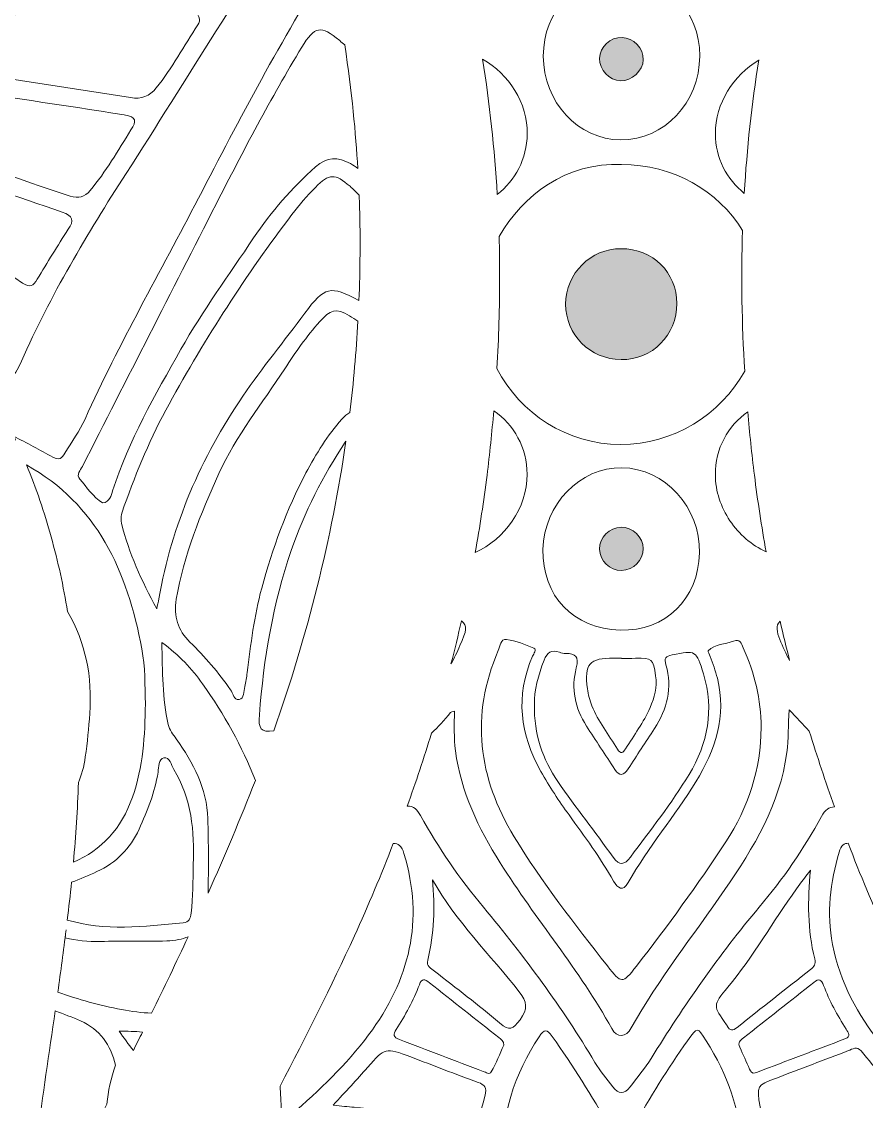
# Model space of a CAD drawing. Extents: x 86 to 1914, y -1775 to -226.
# Drawn here: x 807.1 to 1079.1, y -1256.6 to -909 of the extents above; entities that cross this region are included whole.
import ezdxf

# ---------------------------------------------------------------- set-up
doc = ezdxf.new("R2010")
doc.units = 0
doc.header["$MEASUREMENT"] = 0
doc.layers.add('Layer 1', color=7, linetype='Continuous')

# ---------------------------------------------------------------- blocks, each defined once
blk = doc.blocks.new('block 3')
at = {"layer": 'Layer 1', "lineweight": 0}
for points, knots in [([(1909.17, -702.32), (1893.53, -708.4), (1878.2, -715.47), (1862.07, -720.2), (1823.68, -731.4), (1784.54, -739.2), (1744.98, -744.84), (1694.01, -752.11), (1642.77, -754.79), (1591.31, -753.43), (1567.38, -752.78), (1543.5, -751.06), (1519.7, -748.57), (1518.95, -748.5), (1518.23, -748.27), (1516.47, -747.89), (1521.31, -745.56), (1525.28, -743.84), (1529.07, -741.79), (1559.4, -725.46), (1587.96, -706.29), (1616.7, -687.4), (1637.98, -673.37), (1658.69, -658.5), (1678.04, -641.89), (1702.57, -620.8), (1726.08, -598.68), (1745.34, -572.43), (1771.85, -536.26), (1794.13, -497.98), (1805.01, -453.96), (1810.58, -431.4), (1812.48, -408.61), (1807.15, -385.71), (1799.99, -355.07), (1781.2, -333.42), (1754.39, -318.07), (1735.77, -307.39), (1715.33, -301.57), (1694.83, -296.02), (1639.25, -281.02), (1582.52, -273.01), (1525.26, -268.1), (1466.95, -263.11), (1408.48, -261.26), (1350.06, -258.65), (1310.62, -256.91), (1271.23, -254.46), (1231.92, -250.93), (1187.04, -246.9), (1142.64, -240.01), (1098.76, -229.77), (1097.38, -229.46), (1095.97, -229.28), (1094.55, -229.02), (1078.62, -226.14), (1069.68, -233.52), (1069.82, -249.66), (1069.91, -262.09), (1074.97, -273.1), (1080.67, -283.74), (1093.27, -307.24), (1112.11, -324.9), (1133.84, -339.73), (1161.19, -358.37), (1191.36, -371.14), (1222.31, -382.25), (1258.9, -395.4), (1296.14, -406.22), (1334.58, -412.44), (1357.87, -416.21), (1381.45, -418.28), (1404.53, -423.39), (1415.7, -425.87), (1426.68, -428.9), (1436.75, -434.56), (1456.38, -445.58), (1461.8, -464.49), (1451.07, -484.35), (1446.41, -492.94), (1439.97, -500.12), (1433.06, -506.94), (1394.64, -544.94), (1348.21, -569.06), (1297.15, -585.1), (1255.81, -598.08), (1213.48, -605.3), (1170.25, -608.18), (1144.02, -609.94), (1117.76, -611.25), (1091.51, -612.79), (1070.66, -614), (1049.77, -614.35), (1028.92, -615.67), (1019.27, -616.27), (1009.63, -616.49), (1000, -616.47), (990.37, -616.49), (980.73, -616.27), (971.08, -615.67), (950.23, -614.35), (929.34, -614), (908.49, -612.79), (882.24, -611.25), (855.98, -609.94), (829.75, -608.18), (786.52, -605.3), (744.19, -598.08), (702.85, -585.1), (651.79, -569.06), (605.36, -544.94), (566.94, -506.94), (560.03, -500.12), (553.59, -492.94), (548.93, -484.35), (538.2, -464.49), (543.62, -445.58), (563.25, -434.56), (573.32, -428.9), (584.3, -425.87), (595.47, -423.39), (618.55, -418.28), (642.13, -416.21), (665.42, -412.44), (703.86, -406.22), (741.1, -395.4), (777.69, -382.25), (808.64, -371.14), (838.81, -358.37), (866.15, -339.73), (887.89, -324.9), (906.73, -307.24), (919.33, -283.74), (925.03, -273.1), (930.09, -262.09), (930.18, -249.66), (930.32, -233.52), (921.38, -226.14), (905.45, -229.02), (904.03, -229.28), (902.62, -229.46), (901.24, -229.77), (857.36, -240.01), (812.96, -246.9), (768.08, -250.93), (728.77, -254.46), (689.38, -256.91), (649.94, -258.65), (591.52, -261.26), (533.05, -263.11), (474.74, -268.1), (417.48, -273.01), (360.75, -281.02), (305.17, -296.02), (284.67, -301.57), (264.23, -307.39), (245.61, -318.07), (218.8, -333.42), (200.01, -355.07), (192.85, -385.71), (187.52, -408.61), (189.42, -431.4), (194.99, -453.96), (205.87, -497.98), (228.15, -536.26), (254.66, -572.43), (273.92, -598.68), (297.43, -620.8), (321.96, -641.89), (341.31, -658.5), (362.02, -673.37), (383.3, -687.4), (412.04, -706.29), (440.6, -725.46), (470.93, -741.79), (474.72, -743.84), (478.69, -745.56), (483.53, -747.89), (481.77, -748.27), (481.05, -748.5), (480.3, -748.57), (456.5, -751.06), (432.62, -752.78), (408.69, -753.43), (357.23, -754.79), (305.99, -752.11), (255.02, -744.84), (215.46, -739.2), (176.32, -731.4), (137.93, -720.2), (121.79, -715.47), (106.47, -708.4), (90.83, -702.32), (87.69, -701.09), (86.4, -701.07), (86.48, -705.08), (86.69, -719.22), (87.8, -733.29), (91.12, -747.05), (99.71, -782.62), (115.58, -814.95), (136.23, -844.92), (168.79, -892.16), (210.55, -928.09), (264.67, -948.87), (273.9, -952.41), (282.4, -953.96), (291.34, -948.92), (292.97, -948.02), (294.91, -947.66), (296.69, -947), (374.62, -918.81), (451.55, -888.04), (528.24, -856.69), (532.23, -855.06), (533.25, -856.2), (534.44, -859.68), (539.3, -873.81), (542.84, -888.26), (545.3, -902.96), (551.58, -940.29), (550.69, -978.12), (552.97, -1015.72), (553.99, -1032.31), (554.86, -1048.99), (554.24, -1065.56), (553.75, -1078.11), (558.83, -1087.41), (565.88, -1096.91), (582.42, -1119.16), (599.1, -1141.37), (614.38, -1164.49), (643.83, -1209.07), (661.58, -1258.64), (673.71, -1310.35), (687.05, -1367.25), (691.77, -1425.16), (693.42, -1483.42), (694.18, -1510.5), (693.29, -1537.61), (694.51, -1564.72), (696.46, -1608.03), (712.64, -1644.19), (746.14, -1672.33), (776.75, -1698), (809.08, -1721.5), (840.23, -1746.5), (867.46, -1768.37), (898.86, -1775.17), (933.26, -1769.89), (950.95, -1767.19), (968.61, -1764.18), (986.51, -1762.87), (991.03, -1762.55), (995.52, -1762.4), (1000, -1762.4), (1004.48, -1762.4), (1008.97, -1762.55), (1013.49, -1762.87), (1031.39, -1764.18), (1049.05, -1767.19), (1066.74, -1769.89), (1101.14, -1775.17), (1132.54, -1768.37), (1159.77, -1746.5), (1190.92, -1721.5), (1223.25, -1698), (1253.86, -1672.33), (1287.36, -1644.19), (1303.53, -1608.03), (1305.49, -1564.72), (1306.71, -1537.61), (1305.82, -1510.5), (1306.58, -1483.42), (1308.23, -1425.16), (1312.95, -1367.25), (1326.29, -1310.35), (1338.42, -1258.64), (1356.17, -1209.07), (1385.62, -1164.49), (1400.9, -1141.37), (1417.58, -1119.16), (1434.12, -1096.91), (1441.17, -1087.41), (1446.25, -1078.11), (1445.76, -1065.56), (1445.14, -1048.99), (1446.01, -1032.31), (1447.03, -1015.72), (1449.31, -978.12), (1448.42, -940.29), (1454.7, -902.96), (1457.16, -888.26), (1460.7, -873.81), (1465.56, -859.68), (1466.75, -856.2), (1467.77, -855.06), (1471.76, -856.69), (1548.45, -888.04), (1625.38, -918.81), (1703.31, -947), (1705.09, -947.66), (1707.03, -948.02), (1708.66, -948.92), (1717.6, -953.96), (1726.1, -952.41), (1735.33, -948.87), (1789.45, -928.09), (1831.21, -892.16), (1863.77, -844.92), (1884.42, -814.95), (1900.29, -782.62), (1908.88, -747.05), (1912.2, -733.29), (1913.31, -719.22), (1913.52, -705.08), (1913.6, -701.07), (1912.31, -701.09), (1909.17, -702.32)], [0, 0, 0, 0, 1, 1, 1, 2, 2, 2, 3, 3, 3, 4, 4, 4, 5, 5, 5, 6, 6, 6, 7, 7, 7, 8, 8, 8, 9, 9, 9, 10, 10, 10, 11, 11, 11, 12, 12, 12, 13, 13, 13, 14, 14, 14, 15, 15, 15, 16, 16, 16, 17, 17, 17, 18, 18, 18, 19, 19, 19, 20, 20, 20, 21, 21, 21, 22, 22, 22, 23, 23, 23, 24, 24, 24, 25, 25, 25, 26, 26, 26, 27, 27, 27, 28, 28, 28, 29, 29, 29, 30, 30, 30, 31, 31, 31, 32, 32, 32, 33, 33, 33, 34, 34, 34, 35, 35, 35, 36, 36, 36, 37, 37, 37, 38, 38, 38, 39, 39, 39, 40, 40, 40, 41, 41, 41, 42, 42, 42, 43, 43, 43, 44, 44, 44, 45, 45, 45, 46, 46, 46, 47, 47, 47, 48, 48, 48, 49, 49, 49, 50, 50, 50, 51, 51, 51, 52, 52, 52, 53, 53, 53, 54, 54, 54, 55, 55, 55, 56, 56, 56, 57, 57, 57, 58, 58, 58, 59, 59, 59, 60, 60, 60, 61, 61, 61, 62, 62, 62, 63, 63, 63, 64, 64, 64, 65, 65, 65, 66, 66, 66, 67, 67, 67, 68, 68, 68, 69, 69, 69, 70, 70, 70, 71, 71, 71, 72, 72, 72, 73, 73, 73, 74, 74, 74, 75, 75, 75, 76, 76, 76, 77, 77, 77, 78, 78, 78, 79, 79, 79, 80, 80, 80, 81, 81, 81, 82, 82, 82, 83, 83, 83, 84, 84, 84, 85, 85, 85, 86, 86, 86, 87, 87, 87, 88, 88, 88, 89, 89, 89, 90, 90, 90, 91, 91, 91, 92, 92, 92, 93, 93, 93, 94, 94, 94, 95, 95, 95, 96, 96, 96, 97, 97, 97, 98, 98, 98, 99, 99, 99, 100, 100, 100, 101, 101, 101, 102, 102, 102, 103, 103, 103, 104, 104, 104, 105, 105, 105, 106, 106, 106, 106]), ([(805.16, -1043.75), (801.34, -1035.59), (796.93, -1027.72), (791.85, -1020.25), (791.02, -1019.02), (790.13, -1017.81), (789.26, -1016.59), (792.09, -1018.15), (794.9, -1019.75), (797.73, -1021.27), (803.66, -1024.44), (804.31, -1024.55), (807.03, -1018.39), (816.37, -997.17), (828.22, -977.39), (840.72, -957.95), (860.3, -927.51), (878.97, -896.49), (899.23, -866.45), (902.65, -876.89), (904.87, -885.07), (906.17, -890.29), (890.83, -914.71), (877.36, -940.22), (864.05, -965.86), (851.78, -989.5), (838.54, -1012.66), (827.54, -1036.97), (825.79, -1040.81), (823.18, -1044.28), (821.04, -1047.96), (820.08, -1049.64), (819.18, -1050.31), (817.15, -1049.21), (812.98, -1046.92), (808.75, -1044.71), (804.56, -1042.46), (804.76, -1042.9), (804.96, -1043.32), (805.16, -1043.75)], [0, 0, 0, 0, 1, 1, 1, 2, 2, 2, 3, 3, 3, 4, 4, 4, 5, 5, 5, 6, 6, 6, 7, 7, 7, 8, 8, 8, 9, 9, 9, 10, 10, 10, 11, 11, 11, 12, 12, 12, 13, 13, 13, 13]), ([(1000.13, -894.93), (1000.13, -894.93), (1000.2, -894.93), (1000.2, -894.93), (1014.96, -894.97), (1025.47, -905.46), (1025.44, -920.11), (1025.38, -935.09), (1013.98, -947.22), (1000.04, -947.11), (986.26, -947), (975.07, -934.93), (975.07, -920.15), (975.07, -905.39), (985.44, -894.95), (1000.13, -894.93)], [0, 0, 0, 0, 1, 1, 1, 2, 2, 2, 3, 3, 3, 4, 4, 4, 5, 5, 5, 5]), ([(842.19, -933.51), (819.96, -930), (797.71, -926.53), (775.44, -923.29), (771.38, -922.71), (769.24, -921.44), (770.31, -917.32), (769.35, -913.42), (771.17, -912.46), (774.54, -911.92), (799.6, -907.88), (824.62, -903.6), (849.66, -899.39), (856.8, -898.18), (861.26, -900.7), (864.12, -907.44), (864.58, -908.51), (864.38, -909.29), (863.85, -910.11), (859.43, -916.89), (855.51, -923.99), (850.47, -930.36), (848.28, -933.11), (845.72, -934.08), (842.19, -933.51)], [0, 0, 0, 0, 1, 1, 1, 2, 2, 2, 3, 3, 3, 4, 4, 4, 5, 5, 5, 6, 6, 6, 7, 7, 7, 8, 8, 8, 8]), ([(909.51, -915.15), (910.05, -915.6), (910.59, -916.09), (911.14, -916.56), (913.46, -931.75), (914.69, -945.17), (915.35, -956.3), (914.6, -955.76), (913.86, -955.23), (913.04, -954.76), (909, -952.5), (905.37, -952.59), (901.75, -955.81), (894.11, -962.6), (887.48, -970.14), (881.8, -978.68), (873.9, -990.55), (865.45, -1002.07), (858.39, -1014.52), (850.07, -1029.23), (841.66, -1043.88), (836.4, -1060.07), (835.89, -1061.61), (835.6, -1063.68), (833.17, -1063.97), (830.09, -1062.06), (828.15, -1059), (825.87, -1056.32), (824.58, -1054.77), (826.07, -1053.45), (826.68, -1052.22), (841.01, -1024.06), (855.35, -995.92), (869.73, -967.78), (878.45, -950.7), (887.37, -933.69), (897.3, -917.25), (901.38, -910.49), (903.49, -910.03), (909.51, -915.15)], [0, 0, 0, 0, 1, 1, 1, 2, 2, 2, 3, 3, 3, 4, 4, 4, 5, 5, 5, 6, 6, 6, 7, 7, 7, 8, 8, 8, 9, 9, 9, 10, 10, 10, 11, 11, 11, 12, 12, 12, 13, 13, 13, 13]), ([(955.51, -921.11), (963.96, -925.9), (970.05, -935.27), (969.9, -945.21), (969.79, -953.22), (966.02, -960.22), (960.24, -964.66), (959.39, -950.03), (957.83, -935.51), (955.51, -921.11)], [0, 0, 0, 0, 1, 1, 1, 2, 2, 2, 3, 3, 3, 3]), ([(1030.46, -945.12), (1030.44, -935.4), (1036.32, -926.26), (1044.44, -921.42), (1044.46, -921.4), (1044.46, -921.4), (1044.46, -921.38), (1042.17, -935.6), (1040.63, -949.9), (1039.78, -964.32), (1034.12, -959.84), (1030.5, -952.93), (1030.46, -945.12)], [0, 0, 0, 0, 1, 1, 1, 2, 2, 2, 3, 3, 3, 4, 4, 4, 4]), ([(822.71, -965.19), (805.58, -959.69), (788.81, -953.2), (771.87, -947.11), (767.29, -945.46), (770.68, -941.89), (769.73, -939.73), (770.2, -929.2), (770.22, -929.09), (780.25, -930.38), (800.27, -932.93), (820.25, -935.87), (840.17, -939.06), (844.14, -939.7), (844.13, -940.98), (842.29, -943.92), (838.16, -950.57), (834.24, -957.36), (829.17, -963.38), (827.37, -965.51), (825.54, -966.09), (822.71, -965.19)], [0, 0, 0, 0, 1, 1, 1, 2, 2, 2, 3, 3, 3, 4, 4, 4, 5, 5, 5, 6, 6, 6, 7, 7, 7, 7]), ([(776.46, -955.72), (791.11, -960.37), (805.65, -965.32), (820.17, -970.37), (823.69, -971.61), (824.05, -972.97), (822.13, -975.89), (818.69, -981.18), (815.37, -986.55), (812.14, -991.99), (810.85, -994.16), (809.79, -994.78), (807.39, -993.2), (793.97, -984.35), (780.47, -975.69), (766.98, -966.95), (765.82, -966.19), (764.6, -965.46), (765.04, -963.86), (765.09, -963.45), (765.13, -963.18), (765.16, -962.9), (766.43, -952.55), (766.43, -952.57), (776.46, -955.72)], [0, 0, 0, 0, 1, 1, 1, 2, 2, 2, 3, 3, 3, 4, 4, 4, 5, 5, 5, 6, 6, 6, 7, 7, 7, 8, 8, 8, 8]), ([(961.02, -991.3), (961.02, -986.91), (960.96, -982.58), (960.84, -978.21), (968.42, -964.95), (982.63, -954.2), (1000.24, -955.05), (1016.97, -955.03), (1031.33, -963.45), (1039.22, -976.28), (1038.73, -991.28), (1038.98, -1006.36), (1039.92, -1021.54), (1032.09, -1035.59), (1017.06, -1045.15), (999.91, -1045.15), (982.65, -1045.15), (967.71, -1035.19), (960.13, -1020.69), (960.71, -1010.84), (961.02, -1001.05), (961.02, -991.3)], [0, 0, 0, 0, 1, 1, 1, 2, 2, 2, 3, 3, 3, 4, 4, 4, 5, 5, 5, 6, 6, 6, 7, 7, 7, 7]), ([(915.73, -998.79), (906.59, -993.93), (904.63, -994.22), (898.28, -1002.9), (891.72, -1011.84), (884.61, -1020.4), (878.36, -1029.59), (864.81, -1049.5), (855.42, -1071.04), (851.32, -1094.83), (851.14, -1095.9), (850.85, -1096.95), (850.62, -1098.02), (845.81, -1089.08), (841.66, -1080.16), (839.28, -1070.53), (838.81, -1068.57), (839.52, -1066.72), (840.17, -1064.91), (844.25, -1053.67), (848.77, -1042.64), (854.57, -1032.15), (866.35, -1010.88), (879.41, -990.45), (894.15, -971.1), (896.47, -968.03), (899.05, -965.13), (901.71, -962.4), (906.1, -957.88), (908.06, -957.83), (912.84, -962.05), (913.86, -962.96), (914.82, -963.9), (915.76, -964.86), (915.82, -966.28), (915.87, -967.65), (915.91, -968.96), (916.2, -978.93), (916.11, -988.87), (915.73, -998.79)], [0, 0, 0, 0, 1, 1, 1, 2, 2, 2, 3, 3, 3, 4, 4, 4, 5, 5, 5, 6, 6, 6, 7, 7, 7, 8, 8, 8, 9, 9, 9, 10, 10, 10, 11, 11, 11, 12, 12, 12, 13, 13, 13, 13]), ([(879.74, -1118.61), (879.54, -1120.12), (879.3, -1121.61), (878.96, -1123.08), (878.61, -1124.62), (878.83, -1126.92), (877.11, -1127.28), (875.46, -1127.61), (875.2, -1125.29), (874.39, -1124.11), (870.52, -1118.58), (866.08, -1113.5), (861.31, -1108.77), (857.4, -1104.85), (855.93, -1100.56), (856.91, -1094.99), (859.43, -1080.78), (864.65, -1067.56), (870.62, -1054.54), (876.2, -1042.34), (884.56, -1031.89), (891.83, -1020.78), (895.27, -1015.5), (898.86, -1010.35), (903.07, -1005.62), (906.42, -1001.85), (908.31, -1001.11), (912.64, -1003.75), (913.57, -1004.32), (914.48, -1004.9), (915.38, -1005.48), (914.84, -1015.3), (913.99, -1025.11), (912.79, -1034.88), (911.94, -1035.34), (911.08, -1036.05), (910.23, -1036.99), (905.61, -1042.19), (901.98, -1048.12), (898.66, -1054.32), (892.35, -1066.14), (887.97, -1078.6), (884.4, -1091.45), (881.93, -1100.36), (880.93, -1109.49), (879.74, -1118.61)], [0, 0, 0, 0, 1, 1, 1, 2, 2, 2, 3, 3, 3, 4, 4, 4, 5, 5, 5, 6, 6, 6, 7, 7, 7, 8, 8, 8, 9, 9, 9, 10, 10, 10, 11, 11, 11, 12, 12, 12, 13, 13, 13, 14, 14, 14, 15, 15, 15, 15]), ([(956.96, -1055.01), (957.83, -1048.12), (958.53, -1041.23), (959.13, -1034.38), (965.62, -1038.75), (969.83, -1046.16), (969.85, -1054.76), (969.87, -1065.6), (962.65, -1075.7), (953.15, -1079.9), (954.64, -1071.65), (955.9, -1063.37), (956.96, -1055.01)], [0, 0, 0, 0, 1, 1, 1, 2, 2, 2, 3, 3, 3, 4, 4, 4, 4]), ([(1035.16, -1069.71), (1032.24, -1065.38), (1030.5, -1060.25), (1030.46, -1054.87), (1030.41, -1046.47), (1034.52, -1039.11), (1040.9, -1034.69), (1041.48, -1041.45), (1042.19, -1048.21), (1043.04, -1055.01), (1044.08, -1063.31), (1045.35, -1071.55), (1046.81, -1079.72), (1042.14, -1077.57), (1038.08, -1074.05), (1035.16, -1069.71)], [0, 0, 0, 0, 1, 1, 1, 2, 2, 2, 3, 3, 3, 4, 4, 4, 5, 5, 5, 5]), ([(883.65, -1132.16), (885.05, -1114.15), (888, -1096.44), (893.93, -1079.29), (898.21, -1066.9), (904.09, -1055.3), (911.3, -1044.39), (911.39, -1044.26), (911.45, -1044.17), (911.52, -1044.08), (907, -1075.48), (899.15, -1106.58), (888.26, -1137.38), (884.16, -1137.82), (883.29, -1136.78), (883.65, -1132.16)], [0, 0, 0, 0, 1, 1, 1, 2, 2, 2, 3, 3, 3, 4, 4, 4, 5, 5, 5, 5]), ([(845.83, -1110.98), (846.92, -1116.8), (846.81, -1122.73), (846.95, -1128.64), (846.85, -1138.83), (846.25, -1148.95), (842.8, -1158.7), (839.25, -1168.77), (832.83, -1175.76), (823.78, -1179.64), (824.56, -1171.1), (825.12, -1162.55), (825.38, -1153.97), (826.43, -1151.61), (827.17, -1148.88), (827.61, -1145.7), (828.26, -1141.08), (828.73, -1136.42), (829.06, -1131.78), (829.89, -1119.94), (827.75, -1108.9), (821.91, -1098.92), (820.57, -1090.84), (818.83, -1082.81), (816.62, -1074.92), (814.43, -1067.01), (811.8, -1059.27), (808.66, -1051.73), (831.42, -1064.42), (841.12, -1085.92), (845.83, -1110.98)], [0, 0, 0, 0, 1, 1, 1, 2, 2, 2, 3, 3, 3, 4, 4, 4, 5, 5, 5, 6, 6, 6, 7, 7, 7, 8, 8, 8, 9, 9, 9, 10, 10, 10, 10]), ([(999.8, -1104.93), (984.82, -1104.54), (974.62, -1093.87), (974.96, -1078.93), (975.31, -1064.44), (986.87, -1052.45), (1000.34, -1052.65), (1014.27, -1052.87), (1025.66, -1065.35), (1025.35, -1080.09), (1025.06, -1094.92), (1014.38, -1105.29), (999.8, -1104.93)], [0, 0, 0, 0, 1, 1, 1, 2, 2, 2, 3, 3, 3, 4, 4, 4, 4]), ([(945.35, -1115.8), (946.55, -1111.2), (947.67, -1106.54), (948.72, -1101.88), (950.88, -1103.62), (950.32, -1104.94), (948.24, -1109.91), (947.36, -1112), (946.39, -1113.94), (945.35, -1115.8)], [0, 0, 0, 0, 1, 1, 1, 2, 2, 2, 3, 3, 3, 3]), ([(1051.31, -1102.08), (1052.27, -1106.29), (1053.31, -1110.49), (1054.36, -1114.66), (1053.22, -1112.54), (1052.16, -1110.33), (1051.24, -1107.95), (1050.24, -1105.45), (1049.79, -1103.46), (1051.31, -1102.08)], [0, 0, 0, 0, 1, 1, 1, 2, 2, 2, 3, 3, 3, 3]), ([(971.62, -1113.3), (965.99, -1126.16), (967.6, -1138.47), (974.31, -1150.42), (977.03, -1155.28), (980.11, -1159.92), (983.37, -1164.41), (988.38, -1171.36), (993.45, -1178.25), (997.7, -1185.7), (999.09, -1188.11), (1000.69, -1189.22), (1002.41, -1186.17), (1008.81, -1174.77), (1017.39, -1164.85), (1024.21, -1153.72), (1030.5, -1143.42), (1034.12, -1132.58), (1031.11, -1120.37), (1030.53, -1118.02), (1029.61, -1115.73), (1028.83, -1113.43), (1028.61, -1112.79), (1027.99, -1111.8), (1028.19, -1111.58), (1030.35, -1109.24), (1033.63, -1109.6), (1036.3, -1108.44), (1038.37, -1107.54), (1038.84, -1109.26), (1039.44, -1110.6), (1043.1, -1118.76), (1045.24, -1127.25), (1045.2, -1136.24), (1045.18, -1149.69), (1041.05, -1161.98), (1033.8, -1173.1), (1024.8, -1186.84), (1015.12, -1200.11), (1005.04, -1213.1), (1000.56, -1218.86), (1000.2, -1218.84), (995.7, -1213.04), (985.24, -1199.5), (974.54, -1186.1), (965.68, -1171.45), (954.15, -1152.43), (951.5, -1132.38), (960.58, -1111.49), (961.18, -1110.13), (961.31, -1107.59), (963.23, -1107.9), (966.26, -1108.35), (969.23, -1109.53), (972.06, -1110.76), (972.97, -1111.14), (971.99, -1112.49), (971.62, -1113.3)], [0, 0, 0, 0, 1, 1, 1, 2, 2, 2, 3, 3, 3, 4, 4, 4, 5, 5, 5, 6, 6, 6, 7, 7, 7, 8, 8, 8, 9, 9, 9, 10, 10, 10, 11, 11, 11, 12, 12, 12, 13, 13, 13, 14, 14, 14, 15, 15, 15, 16, 16, 16, 17, 17, 17, 18, 18, 18, 19, 19, 19, 19]), ([(867.15, -1189.56), (867.32, -1181.58), (867.28, -1173.59), (867.06, -1165.61), (866.81, -1155.87), (862.35, -1147.68), (856.91, -1139.96), (855.87, -1138.49), (854.7, -1137.09), (854.3, -1135.31), (852.39, -1126.86), (852.5, -1118.29), (852.25, -1108.9), (857.83, -1112.98), (861.93, -1117.35), (865.38, -1122.22), (872.34, -1132.03), (878.09, -1142.38), (882.36, -1153.3), (877.61, -1165.52), (872.5, -1177.6), (867.15, -1189.56)], [0, 0, 0, 0, 1, 1, 1, 2, 2, 2, 3, 3, 3, 4, 4, 4, 5, 5, 5, 6, 6, 6, 7, 7, 7, 7]), ([(975.32, -1114.59), (976.32, -1112.02), (977.72, -1111.2), (980.25, -1112.05), (980.89, -1112.27), (981.58, -1112.43), (982.25, -1112.43), (985.49, -1112.45), (986.67, -1113.39), (985.69, -1117.07), (983.94, -1123.66), (985.3, -1130), (988.98, -1135.79), (991.97, -1140.46), (995.03, -1145.1), (998.1, -1149.75), (999.6, -1152.03), (1001, -1151.78), (1002.41, -1149.58), (1005.19, -1145.25), (1008.03, -1140.95), (1010.86, -1136.64), (1015.01, -1130.31), (1016.7, -1123.51), (1014.54, -1116.11), (1013.91, -1113.94), (1014.49, -1113.34), (1016.55, -1112.9), (1024.17, -1111.36), (1024.31, -1111.38), (1026.63, -1119.01), (1030.15, -1130.55), (1028.05, -1141.37), (1021.98, -1151.43), (1016.35, -1160.72), (1009.63, -1169.27), (1003.12, -1177.96), (1001.18, -1180.57), (999.6, -1180.84), (997.57, -1178.01), (991.7, -1169.87), (985.46, -1161.98), (979.8, -1153.7), (974.91, -1146.52), (972.01, -1138.5), (972.19, -1128.88), (972.1, -1124.36), (973.44, -1119.45), (975.32, -1114.59)], [0, 0, 0, 0, 1, 1, 1, 2, 2, 2, 3, 3, 3, 4, 4, 4, 5, 5, 5, 6, 6, 6, 7, 7, 7, 8, 8, 8, 9, 9, 9, 10, 10, 10, 11, 11, 11, 12, 12, 12, 13, 13, 13, 14, 14, 14, 15, 15, 15, 16, 16, 16, 16]), ([(1004.73, -1113.99), (1010.23, -1113.88), (1010.43, -1114.06), (1011.24, -1119.61), (1011.77, -1123.22), (1010.86, -1126.63), (1009.45, -1129.87), (1007.4, -1134.61), (1004.28, -1138.74), (1001.56, -1143.11), (1000.74, -1144.45), (999.96, -1144.87), (998.95, -1143.24), (996.1, -1138.63), (992.73, -1134.33), (990.72, -1129.28), (990.01, -1127.54), (989.52, -1125.65), (989.27, -1123.8), (988.2, -1115.82), (989.99, -1113.81), (997.82, -1113.97), (998.64, -1113.99), (999.46, -1113.97), (1000.27, -1113.97), (1000.27, -1113.99), (1000.27, -1113.99), (1000.27, -1114.01), (1001.76, -1114.01), (1003.25, -1114.03), (1004.73, -1113.99)], [0, 0, 0, 0, 1, 1, 1, 2, 2, 2, 3, 3, 3, 4, 4, 4, 5, 5, 5, 6, 6, 6, 7, 7, 7, 8, 8, 8, 9, 9, 9, 10, 10, 10, 10]), ([(946.44, -1130.96), (946.42, -1135.4), (946.26, -1139.59), (946.8, -1143.76), (948.53, -1157.02), (954.18, -1168.68), (961.18, -1179.81), (972.62, -1197.98), (986.73, -1214.33), (997.12, -1233.19), (998.79, -1236.23), (1001.69, -1236.11), (1003.41, -1232.97), (1012.15, -1217.23), (1023.39, -1203.22), (1033.52, -1188.44), (1042.81, -1174.93), (1051.29, -1161.01), (1053.47, -1144.31), (1054.03, -1139.96), (1053.96, -1135.53), (1054.21, -1130.53), (1056.62, -1133.1), (1058.64, -1135.33), (1060.72, -1137.42), (1063.22, -1145.61), (1065.93, -1153.74), (1068.83, -1161.82), (1067.09, -1161.88), (1065.82, -1162.8), (1064.64, -1164.94), (1058.91, -1175.31), (1052.24, -1185.12), (1044.58, -1194.13), (1031.6, -1209.4), (1020.36, -1225.86), (1009.77, -1242.81), (1007.76, -1246.02), (1005.28, -1248.92), (1002.99, -1251.97), (1001.14, -1254.44), (999.27, -1254.4), (997.44, -1251.93), (995.5, -1249.32), (993.35, -1246.84), (991.68, -1244.06), (981.11, -1226.42), (969.01, -1209.91), (955.81, -1194.15), (948.13, -1184.99), (941.38, -1175.09), (935.53, -1164.61), (934.49, -1162.76), (933.35, -1161.39), (931.23, -1161.64), (934.04, -1153.84), (936.65, -1146.03), (939.08, -1138.12), (941.2, -1136.08), (943.25, -1133.9), (945.19, -1131.49), (945.37, -1131.23), (945.82, -1131.22), (946.44, -1130.96)], [0, 0, 0, 0, 1, 1, 1, 2, 2, 2, 3, 3, 3, 4, 4, 4, 5, 5, 5, 6, 6, 6, 7, 7, 7, 8, 8, 8, 9, 9, 9, 10, 10, 10, 11, 11, 11, 12, 12, 12, 13, 13, 13, 14, 14, 14, 15, 15, 15, 16, 16, 16, 17, 17, 17, 18, 18, 18, 19, 19, 19, 20, 20, 20, 21, 21, 21, 21]), ([(851.02, -1150.69), (851.29, -1149), (851.14, -1146.36), (852.9, -1146.03), (854.82, -1145.65), (855.24, -1148.31), (856.11, -1149.76), (861.8, -1159.21), (862.84, -1169.64), (862.33, -1180.39), (862.28, -1185.59), (862.35, -1190.81), (861.68, -1196), (861.46, -1197.67), (861.01, -1198.97), (859.1, -1199.14), (846.5, -1200.3), (833.85, -1201.87), (821.82, -1198.25), (822.31, -1194.2), (822.77, -1190.14), (823.18, -1186.08), (825.94, -1185.08), (828.66, -1183.92), (831.36, -1182.67), (837.63, -1179.75), (842.08, -1175.27), (844.92, -1168.98), (847.61, -1163.07), (850, -1157.14), (851.02, -1150.69)], [0, 0, 0, 0, 1, 1, 1, 2, 2, 2, 3, 3, 3, 4, 4, 4, 5, 5, 5, 6, 6, 6, 7, 7, 7, 8, 8, 8, 9, 9, 9, 10, 10, 10, 10]), ([(918.83, -1235.22), (911.63, -1244.84), (902.94, -1253.04), (893.97, -1260.96), (893.28, -1261.56), (892.26, -1262.45), (891.63, -1262.3), (890.29, -1261.98), (890.85, -1260.49), (890.78, -1259.49), (890.61, -1256.81), (890.45, -1254.11), (890.34, -1251.73), (898.66, -1235.8), (906.77, -1219.73), (914.26, -1203.34), (918.74, -1193.53), (922.89, -1183.62), (926.75, -1173.63), (928.4, -1173.39), (929.45, -1174.37), (930.21, -1176.87), (936.79, -1198.37), (931.99, -1217.59), (918.83, -1235.22)], [0, 0, 0, 0, 1, 1, 1, 2, 2, 2, 3, 3, 3, 4, 4, 4, 5, 5, 5, 6, 6, 6, 7, 7, 7, 8, 8, 8, 8]), ([(1085.74, -1203.34), (1093.34, -1220), (1101.59, -1236.32), (1110.07, -1252.51), (1109.89, -1256.12), (1109.6, -1259.77), (1109.24, -1263.48), (1090.69, -1246.91), (1073.2, -1231.01), (1068.21, -1206.13), (1066.18, -1196.04), (1067.48, -1186.15), (1070.33, -1176.36), (1070.97, -1174.15), (1071.98, -1173.48), (1073.21, -1173.55), (1077.08, -1183.58), (1081.25, -1193.5), (1085.74, -1203.34)], [0, 0, 0, 0, 1, 1, 1, 2, 2, 2, 3, 3, 3, 4, 4, 4, 5, 5, 5, 6, 6, 6, 6]), ([(939.41, -1185.27), (947.02, -1198.74), (957.95, -1209.43), (967.31, -1221.33), (969.94, -1224.68), (970.12, -1226.84), (967.58, -1230.32), (965.31, -1233.42), (964.21, -1234.17), (961, -1231.39), (954.24, -1225.55), (947.02, -1220.22), (940.02, -1214.67), (938.88, -1213.79), (937.37, -1213.13), (937.86, -1211.17), (939.99, -1202.67), (940.2, -1194.04), (939.41, -1185.27)], [0, 0, 0, 0, 1, 1, 1, 2, 2, 2, 3, 3, 3, 4, 4, 4, 5, 5, 5, 6, 6, 6, 6]), ([(1062.44, -1210.76), (1062.86, -1212.41), (1062.21, -1213.3), (1061.08, -1214.18), (1053.2, -1220.39), (1045.29, -1226.57), (1037.48, -1232.82), (1036.03, -1233.98), (1035.14, -1233.88), (1034.3, -1232.32), (1034.25, -1232.19), (1034.16, -1232.08), (1034.09, -1231.97), (1029.68, -1225.86), (1029.59, -1225.77), (1034.47, -1219.88), (1042.72, -1209.94), (1049.06, -1198.68), (1056.55, -1188.22), (1058.02, -1186.17), (1059.58, -1184.18), (1061.1, -1182.15), (1060.14, -1191.97), (1060.14, -1201.4), (1062.44, -1210.76)], [0, 0, 0, 0, 1, 1, 1, 2, 2, 2, 3, 3, 3, 4, 4, 4, 5, 5, 5, 6, 6, 6, 7, 7, 7, 8, 8, 8, 8]), ([(821.43, -1201.44), (821.32, -1202.27), (821.23, -1203.12), (821.12, -1203.96), (824.73, -1204.83), (828.48, -1205.26), (832.43, -1205.14), (839.57, -1204.94), (846.72, -1205.21), (853.86, -1204.97), (856.6, -1204.88), (858.87, -1204.43), (860.73, -1203.6), (856.89, -1211.85), (852.96, -1220.06), (848.97, -1228.24), (845.76, -1228.07), (842.55, -1227.69), (839.32, -1227.08), (832.27, -1225.7), (825.41, -1223.83), (818.76, -1221.46), (819.7, -1214.78), (820.59, -1208.11), (821.43, -1201.44)], [0, 0, 0, 0, 1, 1, 1, 2, 2, 2, 3, 3, 3, 4, 4, 4, 5, 5, 5, 6, 6, 6, 7, 7, 7, 8, 8, 8, 8]), ([(938.41, -1218.43), (945.82, -1224.36), (953.29, -1230.19), (960.75, -1236.09), (961.47, -1236.65), (962.38, -1237.12), (962.34, -1238.55), (961.09, -1241.27), (959.88, -1244.28), (958.33, -1247.13), (957.79, -1248.13), (956.56, -1247.27), (955.74, -1246.95), (946.73, -1243.56), (937.76, -1240.06), (928.74, -1236.72), (926.7, -1235.96), (926.64, -1235.09), (927.69, -1233.48), (930.68, -1228.93), (933.24, -1224.14), (935.16, -1219.06), (935.96, -1216.92), (936.92, -1217.25), (938.41, -1218.43)], [0, 0, 0, 0, 1, 1, 1, 2, 2, 2, 3, 3, 3, 4, 4, 4, 5, 5, 5, 6, 6, 6, 7, 7, 7, 8, 8, 8, 8]), ([(1072.2, -1236.52), (1062.82, -1240.06), (1053.45, -1243.61), (1044.08, -1247.17), (1043.82, -1247.26), (1043.55, -1247.33), (1043.3, -1247.4), (1042.21, -1247.78), (1041.85, -1247.04), (1041.5, -1246.26), (1040.45, -1243.92), (1039.45, -1241.54), (1038.33, -1239.22), (1037.59, -1237.7), (1038.51, -1236.99), (1039.49, -1236.21), (1047.05, -1230.25), (1054.61, -1224.32), (1062.14, -1218.32), (1063.82, -1216.96), (1064.62, -1217.41), (1065.31, -1219.28), (1067.16, -1224.25), (1069.75, -1228.85), (1072.54, -1233.35), (1073.23, -1234.46), (1074.39, -1235.69), (1072.2, -1236.52)], [0, 0, 0, 0, 1, 1, 1, 2, 2, 2, 3, 3, 3, 4, 4, 4, 5, 5, 5, 6, 6, 6, 7, 7, 7, 8, 8, 8, 9, 9, 9, 9]), ([(817.91, -1227.49), (820.66, -1228.51), (823.44, -1229.52), (826.12, -1230.72), (832.27, -1233.46), (835.86, -1238.44), (837.34, -1245.01), (835.84, -1249.14), (834.97, -1253.33), (834.55, -1257.54), (825.78, -1275.2), (816.98, -1292.84), (808.62, -1310.66), (808.46, -1310.21), (808.3, -1309.79), (808.15, -1309.36), (809.73, -1281.94), (813.97, -1254.73), (817.91, -1227.49)], [0, 0, 0, 0, 1, 1, 1, 2, 2, 2, 3, 3, 3, 4, 4, 4, 5, 5, 5, 6, 6, 6, 6]), ([(995.39, -1358.24), (986.35, -1344.35), (979.33, -1329.34), (971.79, -1314.61), (965.39, -1302.14), (962.16, -1289.08), (961.54, -1279.08), (961.29, -1260.76), (965.84, -1247.78), (973.73, -1235.8), (975.34, -1233.35), (976.21, -1233.2), (977.93, -1235.69), (984.53, -1245.15), (990.81, -1254.83), (996.3, -1264.99), (997.14, -1266.51), (997.75, -1268.29), (999.95, -1268.4), (1002.36, -1268.52), (1003.15, -1266.71), (1004.06, -1265.04), (1009.3, -1255.36), (1015.19, -1246.1), (1021.52, -1237.08), (1024.68, -1232.61), (1024.68, -1232.61), (1027.52, -1237.1), (1041.67, -1259.35), (1042.32, -1282.67), (1032.35, -1306.44), (1024.8, -1324.48), (1015.76, -1341.81), (1005.04, -1358.2), (1000.69, -1364.84), (999.71, -1364.86), (995.39, -1358.24)], [0, 0, 0, 0, 1, 1, 1, 2, 2, 2, 3, 3, 3, 4, 4, 4, 5, 5, 5, 6, 6, 6, 7, 7, 7, 8, 8, 8, 9, 9, 9, 10, 10, 10, 11, 11, 11, 12, 12, 12, 12]), ([(846.03, -1234.29), (845.05, -1236.29), (844.07, -1238.28), (843.09, -1240.26), (841.55, -1238.23), (840.01, -1236.14), (838.5, -1234.02), (841.1, -1234.04), (843.6, -1234.11), (846.03, -1234.29)], [0, 0, 0, 0, 1, 1, 1, 2, 2, 2, 3, 3, 3, 3]), ([(907.39, -1257.84), (911.45, -1253.42), (915.06, -1249.61), (918.5, -1245.7), (924.21, -1239.24), (924.17, -1239.21), (932.37, -1242.31), (939.6, -1245.04), (946.8, -1247.85), (954.07, -1250.5), (956.23, -1251.3), (956.92, -1252.22), (956.32, -1254.67), (954.54, -1262.07), (954.69, -1262.03), (947.02, -1261.33), (936.07, -1260.35), (925.1, -1259.46), (914.15, -1258.52), (912.15, -1258.35), (910.18, -1258.13), (907.39, -1257.84)], [0, 0, 0, 0, 1, 1, 1, 2, 2, 2, 3, 3, 3, 4, 4, 4, 5, 5, 5, 6, 6, 6, 7, 7, 7, 7]), ([(1068.92, -1260.02), (1062.43, -1260.6), (1055.93, -1261.05), (1049.46, -1261.76), (1046.65, -1262.07), (1045.36, -1261.42), (1044.86, -1258.35), (1043.77, -1251.53), (1043.59, -1251.57), (1050.1, -1249.11), (1057.84, -1246.19), (1065.54, -1243.21), (1073.29, -1240.29), (1074.61, -1239.8), (1076.08, -1238.75), (1077.37, -1240.35), (1082.1, -1246.22), (1087.25, -1251.73), (1093.25, -1257.83), (1084.46, -1258.62), (1076.68, -1259.33), (1068.92, -1260.02)], [0, 0, 0, 0, 1, 1, 1, 2, 2, 2, 3, 3, 3, 4, 4, 4, 5, 5, 5, 6, 6, 6, 7, 7, 7, 7])]:
    blk.add_open_spline(points, degree=3, knots=knots, dxfattribs=at)
blk = doc.blocks.new('block 2')
at = {"layer": 'Layer 1', "true_color": 0xffeb9f}
h = blk.add_hatch(color=41, dxfattribs=at)
h.dxf.hatch_style = 2
edge = h.paths.add_edge_path()
edge.add_spline(control_points=[(999.98, -928.12), (1003.5, -928.25), (1007.2, -924.8), (1007.27, -921.32), (1007.35, -917.6), (1004.17, -914.25), (1000.43, -914.13), (996.64, -914.01), (993.33, -917.09), (993.19, -920.86), (993.05, -924.5), (996.32, -927.99), (999.98, -928.12)], knot_values=[0, 0, 0, 0, 1, 1, 1, 2, 2, 2, 3, 3, 3, 4, 4, 4, 4], degree=3, periodic=1)
h = blk.add_hatch(color=41, dxfattribs=at)
h.dxf.hatch_style = 2
edge = h.paths.add_edge_path()
edge.add_spline(control_points=[(1000.09, -1017.83), (1010.15, -1017.96), (1018.07, -1009.99), (1018.06, -999.75), (1018.06, -989.76), (1010.34, -982.18), (1000.12, -982.13), (990.32, -982.08), (982.32, -990.06), (982.26, -999.95), (982.2, -1009.79), (990.1, -1017.71), (1000.09, -1017.83)], knot_values=[0, 0, 0, 0, 1, 1, 1, 2, 2, 2, 3, 3, 3, 4, 4, 4, 4], degree=3, periodic=1)
h = blk.add_hatch(color=41, dxfattribs=at)
h.dxf.hatch_style = 2
edge = h.paths.add_edge_path()
edge.add_spline(control_points=[(1000.11, -1071.76), (996.36, -1071.85), (993.11, -1075.18), (993.18, -1078.85), (993.26, -1082.66), (996.48, -1085.75), (1000.29, -1085.69), (1004.11, -1085.63), (1007.3, -1082.41), (1007.26, -1078.67), (1007.22, -1075.06), (1003.73, -1071.69), (1000.11, -1071.76)], knot_values=[0, 0, 0, 0, 1, 1, 1, 2, 2, 2, 3, 3, 3, 4, 4, 4, 4], degree=3, periodic=1)
at = {"layer": 'Layer 1', "lineweight": 0}
for points in [[(999.98, -928.12), (1003.5, -928.25), (1007.2, -924.8), (1007.27, -921.32), (1007.35, -917.6), (1004.17, -914.25), (1000.43, -914.13), (996.64, -914.01), (993.33, -917.09), (993.19, -920.86), (993.05, -924.5), (996.32, -927.99), (999.98, -928.12)], [(1000.09, -1017.83), (1010.15, -1017.96), (1018.07, -1009.99), (1018.06, -999.75), (1018.06, -989.76), (1010.34, -982.18), (1000.12, -982.13), (990.32, -982.08), (982.32, -990.06), (982.26, -999.95), (982.2, -1009.79), (990.1, -1017.71), (1000.09, -1017.83)], [(1000.11, -1071.76), (996.36, -1071.85), (993.11, -1075.18), (993.18, -1078.85), (993.26, -1082.66), (996.48, -1085.75), (1000.29, -1085.69), (1004.11, -1085.63), (1007.3, -1082.41), (1007.26, -1078.67), (1007.22, -1075.06), (1003.73, -1071.69), (1000.11, -1071.76)]]:
    blk.add_open_spline(points, degree=3, knots=[0, 0, 0, 0, 1, 1, 1, 2, 2, 2, 3, 3, 3, 4, 4, 4, 4], dxfattribs=at)
at = {"layer": 'Layer 1'}
blk.add_blockref('block 3', (0, 0), dxfattribs=at)

msp = doc.modelspace()

# ---------------------------------------------------------------- block references
at = {"layer": 'Layer 1'}
msp.add_blockref('block 2', (0, 0), dxfattribs=at)

doc.saveas('drawing.dxf')
